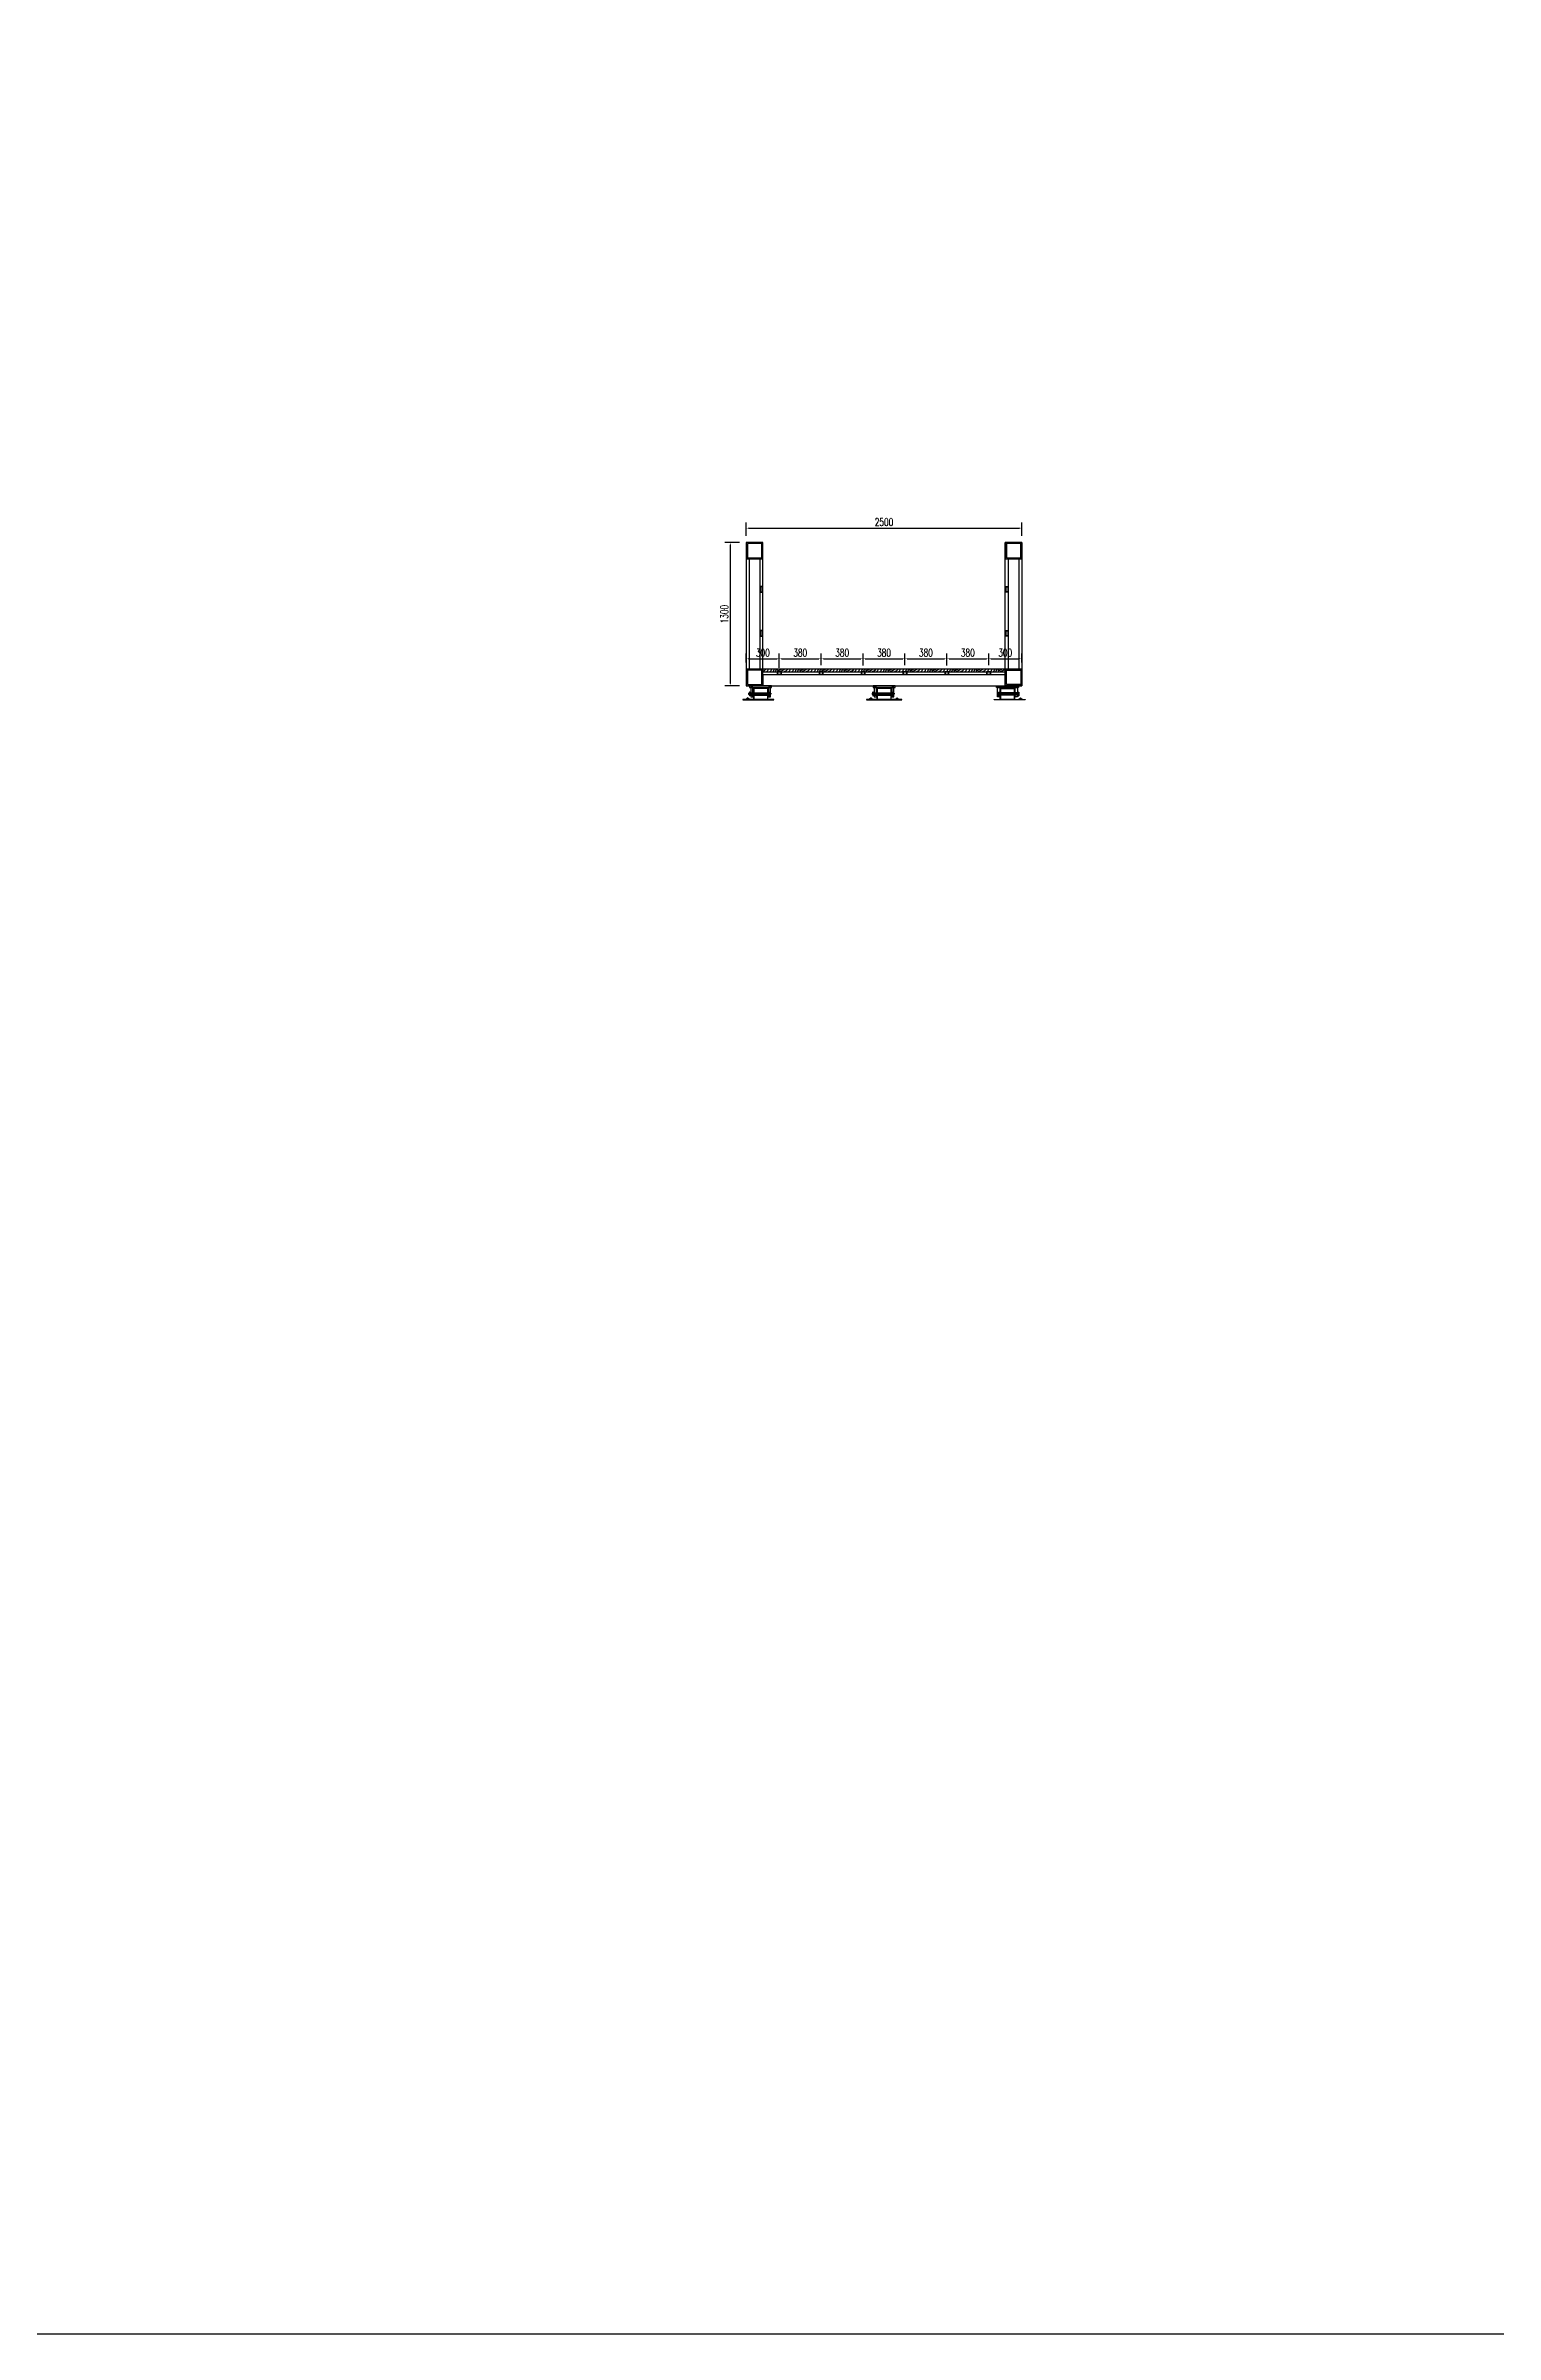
# Model space of a CAD drawing. Header units: millimetres. Extents: x -2430464 to 225692, y -180 to 1805330.
# Drawn here: x -695582 to -682430, y 468490 to 489258 of the extents above; entities that cross this region are included whole.
import ezdxf

# ---------------------------------------------------------------- set-up
doc = ezdxf.new("R2010")
doc.units = ezdxf.units.MM
doc.header["$LTSCALE"] = 1000
doc.linetypes.add('CENTER2', pattern=[28.575, 19.05, -3.175, 3.175, -3.175])
doc.linetypes.add('DASHED2', pattern=[0.375, 0.25, -0.125])
doc.layers.get('0').update_dxf_attribs({"linetype": 'CONTINUOUS'})
doc.layers.get('DEFPOINTS').update_dxf_attribs({"linetype": 'CONTINUOUS'})
for name, color, linetype in [('W-bridge approach引桥', 4, 'CONTINUOUS'), ('W-STEEL_FRAME钢架', 3, 'CONTINUOUS'), ('W-WOOD_FLOOR木地板', 30, 'CONTINUOUS'), ('景-通用-文字', 7, 'CONTINUOUS')]:
    doc.layers.add(name, color=color, linetype=linetype)
doc.styles.add('STANDARD_T3', font='simplex.shx', dxfattribs={"width": 0.7, "bigfont": 'gbcbig.shx'})
doc.dimstyles.new('W&&20', dxfattribs={"dimtxt": 70, "dimasz": 20, "dimexe": 50, "dimexo": 60, "dimgap": 20, "dimtad": 1, "dimdec": 0, "dimzin": 0, "dimdsep": 46, "dimtxsty": 'STANDARD_T3', "dimcen": 0.09, "dimclrd": 1, "dimclre": 1, "dimclrt": 7, "dimazin": 2, "dimtfac": 1, "dimtdec": 0, "dimtix": 1, "dimtmove": 2, "dimatfit": 3, "dimfxl": 0, "dimtolj": 1, "dimtzin": 0, "dimarcsym": 0})

# ---------------------------------------------------------------- blocks, each defined once
blk = doc.blocks.new('*U89')
at = {"color": 8, "linetype": 'Continuous'}
for p, q in [((-1, 2), (-3, 1)), ((0, 2), (0, -2)), ((-1, -2), (-3, -1))]:
    blk.add_line(p, q, dxfattribs=at)
at = {"color": 7, "linetype": 'Continuous'}
for p, q in [((24, 2), (0, 2)), ((0, 0), (26, 0)), ((24, 2), (24, 0)), ((26, -2), (26, 0)), ((0, -2), (26, -2))]:
    blk.add_line(p, q, dxfattribs=at)
for centre, radius, start, end in [((-4, 0), 3.7, 41.3178, 318.6822), ((-4, 0), 1.85, 41.3178, 318.6822), ((0, 4), 3.59, 221.3178, 270), ((0, -4), 3.59, 90, 138.6822), ((0, 4), 1.74, 221.3178, 270), ((0, -4), 1.74, 90, 138.6822)]:
    blk.add_arc(centre, radius, start, end, dxfattribs=at)
blk = doc.blocks.new('*U111')
blk.add_lwpolyline([(-15, 0), (-15, 3), (15, 3), (15, 0)], close=True)
blk = doc.blocks.new('*U2817')
at = {"layer": 'W-STEEL_FRAME钢架'}
for points in [[(-19, -12.5), (19, -12.5), (19, 12.5), (-19, 12.5)], [(-16, -9.5), (16, -9.5), (16, 9.5), (-16, 9.5)]]:
    blk.add_lwpolyline(points, close=True, dxfattribs=at)
blk = doc.blocks.new('*U2818')
at = {"layer": 'W-WOOD_FLOOR木地板', "color": 0, "linetype": 'ByBlock', "lineweight": -2, "transparency": 16777216}
for p in [(0, 0), (380, 0), (760, 0), (1140, 0), (1520, 0), (1900, 0)]:
    blk.add_blockref('*U2817', p, dxfattribs=at)
blk = doc.blocks.new('*D3121')
at = {"layer": 'DEFPOINTS', "color": 0, "transparency": 16777216}
for p in [(-689369, 484750), (-689226, 484750), (-689226, 483450)]:
    blk.add_point(p, dxfattribs=at)
at = {"layer": '景-通用-文字', "color": 1, "lineweight": -2, "transparency": 16777216}
for p, q in [((-689286, 484750), (-689419, 484750)), ((-689369, 483470), (-689369, 484730)), ((-689286, 483450), (-689419, 483450))]:
    blk.add_line(p, q, dxfattribs=at)
at = {"layer": '景-通用-文字', "color": 1, "transparency": 16777216}
for points in [[(-689372, 484730), (-689365, 484730), (-689369, 484750)], [(-689372, 483470), (-689365, 483470), (-689369, 483450)]]:
    blk.add_solid(points, dxfattribs=at)
at = {"layer": '景-通用-文字', "color": 7, "transparency": 16777216, "insert": (-689424, 484100), "char_height": 70, "attachment_point": 5, "rotation": 90, "style": 'STANDARD_T3'}
blk.add_mtext('\\A1;1300', dxfattribs=at)
blk = doc.blocks.new('*D2957')
at = {"layer": 'DEFPOINTS', "color": 0, "transparency": 16777216}
for p in [(-689226, 484750), (-686726, 484880), (-686726, 484750)]:
    blk.add_point(p, dxfattribs=at)
at = {"layer": '景-通用-文字', "color": 1, "lineweight": -2, "transparency": 16777216}
for p, q in [((-689226, 484810), (-689226, 484930)), ((-686726, 484810), (-686726, 484930)), ((-689206, 484880), (-686746, 484880))]:
    blk.add_line(p, q, dxfattribs=at)
at = {"layer": '景-通用-文字', "color": 1, "transparency": 16777216}
for points in [[(-689206, 484884), (-689206, 484877), (-689226, 484880)], [(-686746, 484884), (-686746, 484877), (-686726, 484880)]]:
    blk.add_solid(points, dxfattribs=at)
at = {"layer": '景-通用-文字', "color": 7, "transparency": 16777216, "insert": (-687976, 484935), "char_height": 70, "attachment_point": 5, "style": 'STANDARD_T3'}
blk.add_mtext('\\A1;2500', dxfattribs=at)
blk = doc.blocks.new('*D3232')
at = {"layer": 'DEFPOINTS', "color": 0, "transparency": 16777216}
for p in [(-688926, 483694), (-689226, 483600), (-688926, 483551)]:
    blk.add_point(p, dxfattribs=at)
at = {"layer": '景-通用-文字', "color": 1, "lineweight": -2, "transparency": 16777216}
for p, q in [((-689226, 483660), (-689226, 483744)), ((-689206, 483694), (-688946, 483694)), ((-688926, 483611), (-688926, 483744))]:
    blk.add_line(p, q, dxfattribs=at)
at = {"layer": '景-通用-文字', "color": 1, "transparency": 16777216}
for points in [[(-689206, 483698), (-689206, 483691), (-689226, 483694)], [(-688946, 483698), (-688946, 483691), (-688926, 483694)]]:
    blk.add_solid(points, dxfattribs=at)
at = {"layer": '景-通用-文字', "color": 7, "transparency": 16777216, "insert": (-689076, 483749), "char_height": 70, "attachment_point": 5, "style": 'STANDARD_T3'}
blk.add_mtext('\\A1;300', dxfattribs=at)
blk = doc.blocks.new('*D3233')
at = {"layer": 'DEFPOINTS', "color": 0, "transparency": 16777216}
for p in [(-688546, 483694), (-688926, 483551), (-688546, 483576)]:
    blk.add_point(p, dxfattribs=at)
at = {"layer": '景-通用-文字', "color": 1, "lineweight": -2, "transparency": 16777216}
for p, q in [((-688926, 483611), (-688926, 483744)), ((-688906, 483694), (-688566, 483694)), ((-688546, 483636), (-688546, 483744))]:
    blk.add_line(p, q, dxfattribs=at)
at = {"layer": '景-通用-文字', "color": 1, "transparency": 16777216}
for points in [[(-688906, 483698), (-688906, 483691), (-688926, 483694)], [(-688566, 483698), (-688566, 483691), (-688546, 483694)]]:
    blk.add_solid(points, dxfattribs=at)
at = {"layer": '景-通用-文字', "color": 7, "transparency": 16777216, "insert": (-688736, 483749), "char_height": 70, "attachment_point": 5, "style": 'STANDARD_T3'}
blk.add_mtext('\\A1;380', dxfattribs=at)
blk = doc.blocks.new('*D3234')
at = {"layer": 'DEFPOINTS', "color": 0, "transparency": 16777216}
for p in [(-688166, 483694), (-688546, 483576), (-688166, 483573)]:
    blk.add_point(p, dxfattribs=at)
at = {"layer": '景-通用-文字', "color": 1, "lineweight": -2, "transparency": 16777216}
for p, q in [((-688546, 483636), (-688546, 483744)), ((-688526, 483694), (-688186, 483694)), ((-688166, 483633), (-688166, 483744))]:
    blk.add_line(p, q, dxfattribs=at)
at = {"layer": '景-通用-文字', "color": 1, "transparency": 16777216}
for points in [[(-688526, 483698), (-688526, 483691), (-688546, 483694)], [(-688186, 483698), (-688186, 483691), (-688166, 483694)]]:
    blk.add_solid(points, dxfattribs=at)
at = {"layer": '景-通用-文字', "color": 7, "transparency": 16777216, "insert": (-688356, 483749), "char_height": 70, "attachment_point": 5, "style": 'STANDARD_T3'}
blk.add_mtext('\\A1;380', dxfattribs=at)
blk = doc.blocks.new('*D3235')
at = {"layer": 'DEFPOINTS', "color": 0, "transparency": 16777216}
for p in [(-687786, 483694), (-688166, 483573), (-687786, 483576)]:
    blk.add_point(p, dxfattribs=at)
at = {"layer": '景-通用-文字', "color": 1, "lineweight": -2, "transparency": 16777216}
for p, q in [((-688166, 483633), (-688166, 483744)), ((-688146, 483694), (-687806, 483694)), ((-687786, 483636), (-687786, 483744))]:
    blk.add_line(p, q, dxfattribs=at)
at = {"layer": '景-通用-文字', "color": 1, "transparency": 16777216}
for points in [[(-688146, 483698), (-688146, 483691), (-688166, 483694)], [(-687806, 483698), (-687806, 483691), (-687786, 483694)]]:
    blk.add_solid(points, dxfattribs=at)
at = {"layer": '景-通用-文字', "color": 7, "transparency": 16777216, "insert": (-687976, 483749), "char_height": 70, "attachment_point": 5, "style": 'STANDARD_T3'}
blk.add_mtext('\\A1;380', dxfattribs=at)
blk = doc.blocks.new('*D3236')
at = {"layer": 'DEFPOINTS', "color": 0, "transparency": 16777216}
for p in [(-687406, 483694), (-687786, 483576), (-687406, 483573)]:
    blk.add_point(p, dxfattribs=at)
at = {"layer": '景-通用-文字', "color": 1, "lineweight": -2, "transparency": 16777216}
for p, q in [((-687786, 483636), (-687786, 483744)), ((-687766, 483694), (-687426, 483694)), ((-687406, 483633), (-687406, 483744))]:
    blk.add_line(p, q, dxfattribs=at)
at = {"layer": '景-通用-文字', "color": 1, "transparency": 16777216}
for points in [[(-687766, 483698), (-687766, 483691), (-687786, 483694)], [(-687426, 483698), (-687426, 483691), (-687406, 483694)]]:
    blk.add_solid(points, dxfattribs=at)
at = {"layer": '景-通用-文字', "color": 7, "transparency": 16777216, "insert": (-687596, 483749), "char_height": 70, "attachment_point": 5, "style": 'STANDARD_T3'}
blk.add_mtext('\\A1;380', dxfattribs=at)
blk = doc.blocks.new('*D3237')
at = {"layer": 'DEFPOINTS', "color": 0, "transparency": 16777216}
for p in [(-687026, 483694), (-687406, 483573), (-687026, 483576)]:
    blk.add_point(p, dxfattribs=at)
at = {"layer": '景-通用-文字', "color": 1, "lineweight": -2, "transparency": 16777216}
for p, q in [((-687406, 483633), (-687406, 483744)), ((-687386, 483694), (-687046, 483694)), ((-687026, 483636), (-687026, 483744))]:
    blk.add_line(p, q, dxfattribs=at)
at = {"layer": '景-通用-文字', "color": 1, "transparency": 16777216}
for points in [[(-687386, 483698), (-687386, 483691), (-687406, 483694)], [(-687046, 483698), (-687046, 483691), (-687026, 483694)]]:
    blk.add_solid(points, dxfattribs=at)
at = {"layer": '景-通用-文字', "color": 7, "transparency": 16777216, "insert": (-687216, 483749), "char_height": 70, "attachment_point": 5, "style": 'STANDARD_T3'}
blk.add_mtext('\\A1;380', dxfattribs=at)
blk = doc.blocks.new('*D3238')
at = {"layer": 'DEFPOINTS', "color": 0, "transparency": 16777216}
for p in [(-686726, 483694), (-687026, 483576), (-686726, 483600)]:
    blk.add_point(p, dxfattribs=at)
at = {"layer": '景-通用-文字', "color": 1, "lineweight": -2, "transparency": 16777216}
for p, q in [((-687026, 483636), (-687026, 483744)), ((-687006, 483694), (-686746, 483694)), ((-686726, 483660), (-686726, 483744))]:
    blk.add_line(p, q, dxfattribs=at)
at = {"layer": '景-通用-文字', "color": 1, "transparency": 16777216}
for points in [[(-687006, 483698), (-687006, 483691), (-687026, 483694)], [(-686746, 483698), (-686746, 483691), (-686726, 483694)]]:
    blk.add_solid(points, dxfattribs=at)
at = {"layer": '景-通用-文字', "color": 7, "transparency": 16777216, "insert": (-686876, 483749), "char_height": 70, "attachment_point": 5, "style": 'STANDARD_T3'}
blk.add_mtext('\\A1;300', dxfattribs=at)

msp = doc.modelspace()

# ---------------------------------------------------------------- hatches: boundary and pattern name
at = {"layer": 'W-WOOD_FLOOR木地板'}
h = msp.add_hatch(dxfattribs=at)
h.set_pattern_fill('木纹03', color=256, scale=100)
h.set_pattern_definition([(0, (141658.78, -95011.61), (200, 200), [10, -190]), (90, (141738.78, -94941.61), (-200, 200), [20, -180]), (45, (141698.78, -94961.61), (0, 199.998082), [14.14, -42.42, 14.14, -28.28, 99, -85]), (45, (141648.78, -95021.61), (0, 200), [14.142, -28.284, 14.142, -226.2]), (45, (141718.78, -95001.61), (0, 200), [14.142, -268.700712]), (45, (141738.78, -95011.61), (0, 200), [14.142, -268.700712]), (45, (141708.78, -94991.61), (0, 200), [14.142, -268.700712]), (45, (141698.78, -94981.61), (0, 200), [28.284, -254.558712]), (45, (141748.78, -94831.61), (0, 200), [28.284, -254.558712]), (45, (141678.78, -94971.61), (0, 200), [56.568, -226.274712]), (45, (141668.78, -94961.61), (0, 200), [56.568, -226.274712]), (45, (141798.78, -94901.61), (0, 200), [56.568, -226.274712]), (45, (141658.78, -94941.61), (0, 200), [42.4264, -240.416312]), (45, (141618.78, -94911.61), (0, 200), [42.4264, -240.416312]), (45, (141638.78, -94931.61), (0, 200), [42.4264, -240.416312]), (45, (141768.78, -94871.61), (0, 200), [70.71068, -212.132032]), (45, (141748.78, -94861.61), (0, 200), [70.71068, -212.132032]), (45, (141768.78, -94911.61), (0, 200), [98.99495, -183.847763]), (26.565051, (141678.78, -94991.61), (200, 8e-08), [22.360678, -424.852916]), (26.565051, (141718.78, -94931.61), (200, 8e-08), [22.360678, -424.852916]), (26.565051, (141708.78, -94951.61), (200, 8e-08), [22.360678, -424.852916]), (26.565051, (141668.78, -95011.61), (200, 8e-08), [44.72136, -402.492235]), (26.565051, (141708.78, -94921.61), (200, 8e-08), [67.08204, -380.131556]), (26.565051, (141688.78, -94911.61), (200, 8e-08), [89.44272, -357.770876]), (26.565051, (141668.78, -94901.61), (200, 8e-08), [89.44272, -357.770876]), (26.565051, (141638.78, -94841.61), (200, 8e-08), [89.44272, -357.770876]), (26.565051, (141638.78, -94861.61), (200, 8e-08), [111.8034, -335.410195]), (26.565051, (141648.78, -94881.61), (200, 8e-08), [111.8034, -335.410195]), (63.434949, (141718.78, -94961.61), (1e-08, 200), [22.360678, -424.852916]), (63.434949, (141688.78, -94981.61), (1e-08, 200), [22.360678, -424.852916]), (63.434949, (141658.78, -95011.61), (1e-08, 200), [44.72136, -402.492235]), (63.434949, (141718.78, -94981.61), (1e-08, 200), [44.72136, -402.492235]), (63.434949, (141638.78, -95021.61), (1e-08, 200), [67.08204, -380.131556]), (63.434949, (141618.78, -95021.61), (1e-08, 200), [89.44272, -357.770876]), (63.434949, (141798.78, -95011.61), (1e-08, 200), [89.44272, -357.770876]), (63.434949, (141728.78, -94991.61), (1e-08, 200), [89.44272, -357.770876]), (63.434949, (141768.78, -95011.61), (1e-08, 200), [111.8034, -335.410195]), (63.434949, (141748.78, -95001.61), (1e-08, 200), [111.8034, -335.410195])])
h.paths.add_polyline_path([(-686875.72, 483600.39), (-689075.72, 483600.39), (-689075.72, 483576.39), (-686875.72, 483576.39)])

# ---------------------------------------------------------------- linework, layer by layer
for p, q in [((-689198.72, 483383.39), (-689201.72, 483381.65)), ((-689198.72, 483367.39), (-689201.72, 483369.12)), ((-689014.72, 483383.39), (-689198.72, 483383.39)), ((-689198.72, 483383.39), (-689198.72, 483367.39)), ((-689198.72, 483367.39), (-689014.72, 483367.39)), ((-689157.72, 483425.39), (-689157.72, 483325.39)), ((-689033.72, 483425.39), (-689033.72, 483325.39)), ((-689014.72, 483383.39), (-689011.72, 483381.65)), ((-689014.72, 483383.39), (-689014.72, 483367.39)), ((-689014.72, 483367.39), (-689011.72, 483369.12)), ((-689011.72, 483369.12), (-689011.72, 483381.65)), ((-688078.72, 483383.39), (-688081.72, 483381.65)), ((-688078.72, 483367.39), (-688081.72, 483369.12)), ((-687894.72, 483383.39), (-688078.72, 483383.39)), ((-688078.72, 483383.39), (-688078.72, 483367.39)), ((-688078.72, 483367.39), (-687894.72, 483367.39)), ((-688037.72, 483425.39), (-688037.72, 483325.39)), ((-687913.72, 483425.39), (-687913.72, 483325.39)), ((-687894.72, 483383.39), (-687891.72, 483381.65)), ((-687894.72, 483383.39), (-687894.72, 483367.39)), ((-687894.72, 483367.39), (-687891.72, 483369.12)), ((-687891.72, 483369.12), (-687891.72, 483381.65)), ((-686936.72, 483383.39), (-686939.72, 483381.65)), ((-686939.72, 483369.12), (-686939.72, 483381.65)), ((-686936.72, 483367.39), (-686939.72, 483369.12)), ((-686936.72, 483383.39), (-686752.72, 483383.39)), ((-686936.72, 483383.39), (-686936.72, 483367.39)), ((-686752.72, 483367.39), (-686936.72, 483367.39)), ((-686917.72, 483425.39), (-686917.72, 483325.39)), ((-686793.72, 483425.39), (-686793.72, 483325.39)), ((-686752.72, 483383.39), (-686749.72, 483381.65)), ((-686752.72, 483383.39), (-686752.72, 483367.39)), ((-686752.72, 483367.39), (-686749.72, 483369.12))]:
    msp.add_line(p, q)
at = {"color": 3, "linetype": 'CENTER2'}
for p, q in [((-689193.61, 483375.39), (-689157.84, 483375.39)), ((-689166.19, 483375.39), (-689025.25, 483375.39)), ((-688997.84, 483375.39), (-689033.61, 483375.39)), ((-688073.61, 483375.39), (-688037.84, 483375.39)), ((-688046.19, 483375.39), (-687905.25, 483375.39)), ((-687877.84, 483375.39), (-687913.61, 483375.39)), ((-686953.61, 483375.39), (-686917.84, 483375.39)), ((-686785.25, 483375.39), (-686926.19, 483375.39)), ((-686757.84, 483375.39), (-686793.61, 483375.39))]:
    msp.add_line(p, q, dxfattribs=at)
at = {"linetype": 'DASHED2'}
for p, q in [((-689185.72, 483386.39), (-689165.72, 483386.39)), ((-689185.72, 483364.39), (-689165.72, 483364.39)), ((-689160.72, 483385.49), (-689030.72, 483385.49)), ((-689160.72, 483365.29), (-689030.72, 483365.29)), ((-689005.72, 483386.39), (-689025.72, 483386.39)), ((-689005.72, 483364.39), (-689025.72, 483364.39)), ((-688065.72, 483386.39), (-688045.72, 483386.39)), ((-688065.72, 483364.39), (-688045.72, 483364.39)), ((-688040.72, 483385.49), (-687910.72, 483385.49)), ((-688040.72, 483365.29), (-687910.72, 483365.29)), ((-687885.72, 483386.39), (-687905.72, 483386.39)), ((-687885.72, 483364.39), (-687905.72, 483364.39)), ((-686945.72, 483386.39), (-686925.72, 483386.39)), ((-686945.72, 483364.39), (-686925.72, 483364.39)), ((-686790.72, 483385.49), (-686920.72, 483385.49)), ((-686790.72, 483365.29), (-686920.72, 483365.29)), ((-686765.72, 483386.39), (-686785.72, 483386.39)), ((-686765.72, 483364.39), (-686785.72, 483364.39))]:
    msp.add_line(p, q, dxfattribs=at)
at = {"color": 8, "linetype": 'Continuous', "lineweight": 15}
for p, q in [((-689020.17, 483384.7), (-689018.94, 483386.09)), ((-689019.57, 483383.39), (-689015.87, 483383.39)), ((-689015.28, 483384.7), (-689016.5, 483386.09)), ((-687900.17, 483384.7), (-687898.94, 483386.09)), ((-687899.57, 483383.39), (-687895.87, 483383.39)), ((-687895.28, 483384.7), (-687896.5, 483386.09)), ((-686936.17, 483384.7), (-686934.94, 483386.09)), ((-686931.87, 483383.39), (-686935.57, 483383.39)), ((-686931.28, 483384.7), (-686932.5, 483386.09))]:
    msp.add_line(p, q, dxfattribs=at)
at = {"color": 7, "linetype": 'Continuous', "lineweight": 15}
for p, q in [((-689019.57, 483359.39), (-689019.57, 483383.39)), ((-689019.57, 483359.39), (-689017.72, 483359.39)), ((-689017.72, 483383.39), (-689017.72, 483357.83)), ((-689015.87, 483357.83), (-689017.72, 483357.83)), ((-689015.87, 483383.39), (-689015.87, 483357.83)), ((-687899.57, 483359.39), (-687899.57, 483383.39)), ((-687899.57, 483359.39), (-687897.72, 483359.39)), ((-687897.72, 483383.39), (-687897.72, 483357.83)), ((-687895.87, 483357.83), (-687897.72, 483357.83)), ((-687895.87, 483383.39), (-687895.87, 483357.83)), ((-686935.57, 483383.39), (-686935.57, 483357.83)), ((-686935.57, 483357.83), (-686933.72, 483357.83)), ((-686933.72, 483383.39), (-686933.72, 483357.83)), ((-686931.87, 483359.39), (-686933.72, 483359.39)), ((-686931.87, 483359.39), (-686931.87, 483383.39))]:
    msp.add_line(p, q, dxfattribs=at)
for points in [[(-731236.81, 499898.83), (-646425.27, 499898.83), (-646425.27, 468489.87), (-731236.81, 468489.87)], [(-689255.85, 483321.39), (-688975.85, 483321.39), (-688975.85, 483325.39), (-689255.85, 483325.39)], [(-689213.83, 483341.65), (-689227.97, 483327.51), (-689225.85, 483325.39), (-689213.83, 483337.41), (-689201.81, 483325.39), (-689199.69, 483327.51)], [(-688995.72, 483450.39), (-689195.72, 483450.39), (-689195.72, 483435.39), (-688995.72, 483435.39)], [(-689165.72, 483435.39), (-689185.72, 483435.39), (-689185.72, 483350.39), (-689165.72, 483350.39)], [(-689157.72, 483325.39), (-689033.72, 483325.39), (-689030.72, 483328.39), (-689030.72, 483422.39), (-689033.72, 483425.39), (-689157.72, 483425.39), (-689160.72, 483422.39), (-689160.72, 483328.39)], [(-689029.76, 483360.39), (-689026.76, 483360.39), (-689026.76, 483390.39), (-689029.76, 483390.39)], [(-689005.72, 483435.39), (-689025.72, 483435.39), (-689025.72, 483350.39), (-689005.72, 483350.39)], [(-689025.72, 483360.39), (-689022.72, 483360.39), (-689022.72, 483390.39), (-689025.72, 483390.39)], [(-688135.85, 483321.39), (-687815.6, 483321.39), (-687815.6, 483325.39), (-688135.85, 483325.39)], [(-688093.83, 483341.65), (-688107.97, 483327.51), (-688105.85, 483325.39), (-688093.83, 483337.41), (-688081.81, 483325.39), (-688079.69, 483327.51)], [(-687875.72, 483450.39), (-688075.72, 483450.39), (-688075.72, 483435.39), (-687875.72, 483435.39)], [(-688045.72, 483435.39), (-688065.72, 483435.39), (-688065.72, 483350.39), (-688045.72, 483350.39)], [(-688037.72, 483325.39), (-687913.72, 483325.39), (-687910.72, 483328.39), (-687910.72, 483422.39), (-687913.72, 483425.39), (-688037.72, 483425.39), (-688040.72, 483422.39), (-688040.72, 483328.39)], [(-687909.76, 483360.39), (-687906.76, 483360.39), (-687906.76, 483390.39), (-687909.76, 483390.39)], [(-687885.72, 483435.39), (-687905.72, 483435.39), (-687905.72, 483350.39), (-687885.72, 483350.39)], [(-687905.72, 483360.39), (-687902.72, 483360.39), (-687902.72, 483390.39), (-687905.72, 483390.39)], [(-687857.62, 483341.65), (-687843.48, 483327.51), (-687845.6, 483325.39), (-687857.62, 483337.41), (-687869.64, 483325.39), (-687871.76, 483327.51)], [(-686695.6, 483321.39), (-686975.6, 483321.39), (-686975.6, 483325.39), (-686695.6, 483325.39)], [(-686955.72, 483450.39), (-686755.72, 483450.39), (-686755.72, 483435.39), (-686955.72, 483435.39)], [(-686945.72, 483435.39), (-686925.72, 483435.39), (-686925.72, 483350.39), (-686945.72, 483350.39)], [(-686925.72, 483360.39), (-686928.72, 483360.39), (-686928.72, 483390.39), (-686925.72, 483390.39)], [(-686921.69, 483360.39), (-686924.69, 483360.39), (-686924.69, 483390.39), (-686921.69, 483390.39)], [(-686793.72, 483325.39), (-686917.72, 483325.39), (-686920.72, 483328.39), (-686920.72, 483422.39), (-686917.72, 483425.39), (-686793.72, 483425.39), (-686790.72, 483422.39), (-686790.72, 483328.39)], [(-686785.72, 483435.39), (-686765.72, 483435.39), (-686765.72, 483350.39), (-686785.72, 483350.39)], [(-686737.62, 483341.65), (-686723.48, 483327.51), (-686725.6, 483325.39), (-686737.62, 483337.41), (-686749.64, 483325.39), (-686751.76, 483327.51)]]:
    msp.add_lwpolyline(points, close=True)
for points in [[(-689201.72, 483369.12), (-689201.72, 483381.65)], [(-688081.72, 483369.12), (-688081.72, 483381.65)], [(-686749.72, 483369.12), (-686749.72, 483381.65)]]:
    msp.add_lwpolyline(points)
for centre in [(-689195.72, 483375.39), (-689017.72, 483375.39), (-688075.72, 483375.39), (-687897.72, 483375.39), (-686933.72, 483375.39), (-686755.72, 483375.39)]:
    msp.add_circle(centre, 2)
for centre, radius, start, end in [((-689017.72, 483387.48), 3.7, 311.31782, 228.68218), ((-689021.32, 483383.39), 1.74, 0, 48.68218), ((-689017.72, 483387.48), 1.85, 311.31782, 228.68218), ((-689021.32, 483383.39), 3.59, 0, 48.68218), ((-689014.13, 483383.39), 3.59, 131.31782, 180), ((-689014.13, 483383.39), 1.74, 131.31782, 180), ((-687897.72, 483387.48), 3.7, 311.31782, 228.68218), ((-687901.32, 483383.39), 1.74, 0, 48.68218), ((-687897.72, 483387.48), 1.85, 311.31782, 228.68218), ((-687901.32, 483383.39), 3.59, 0, 48.68218), ((-687894.13, 483383.39), 3.59, 131.31782, 180), ((-687894.13, 483383.39), 1.74, 131.31782, 180), ((-686933.72, 483387.48), 3.7, 311.31782, 228.68218), ((-686937.32, 483383.39), 1.74, 0, 48.68218), ((-686933.72, 483387.48), 1.85, 311.31782, 228.68218), ((-686937.32, 483383.39), 3.59, 0, 48.68218), ((-686930.13, 483383.39), 3.59, 131.31782, 180), ((-686930.13, 483383.39), 1.74, 131.31782, 180)]:
    msp.add_arc(centre, radius, start, end, dxfattribs=at)
at = {"layer": 'W-bridge approach引桥'}
for points in [[(-686725.72, 483600.39), (-686875.72, 483600.39), (-686875.72, 484750.39), (-686725.72, 484750.39)], [(-689225.72, 483600.39), (-689075.72, 483600.39), (-689075.72, 484600.39), (-689225.72, 484600.39)], [(-689200.72, 483600.39), (-689100.72, 483600.39), (-689100.72, 484600.39), (-689200.72, 484600.39)], [(-686850.72, 483600.39), (-686750.72, 483600.39), (-686750.72, 484600.39), (-686850.72, 484600.39)], [(-689225.72, 483450.39), (-686725.72, 483450.39), (-686725.72, 483600.39), (-689225.72, 483600.39)], [(-689225.72, 483450.39), (-689075.72, 483450.39), (-689075.72, 483600.39), (-689225.72, 483600.39)], [(-689215.72, 483460.39), (-689085.72, 483460.39), (-689085.72, 483590.39), (-689215.72, 483590.39)], [(-689075.72, 483450.39), (-686875.72, 483450.39), (-686875.72, 483550.39), (-689075.72, 483550.39)], [(-686725.72, 483450.39), (-686875.72, 483450.39), (-686875.72, 483600.39), (-686725.72, 483600.39)], [(-686735.72, 483460.39), (-686865.72, 483460.39), (-686865.72, 483590.39), (-686735.72, 483590.39)]]:
    msp.add_lwpolyline(points, close=True, dxfattribs=at)
at = {"layer": 'W-STEEL_FRAME钢架'}
for points in [[(-689225.72, 484600.39), (-689075.72, 484600.39), (-689075.72, 484750.39), (-689225.72, 484750.39)], [(-689215.72, 484610.39), (-689085.72, 484610.39), (-689085.72, 484740.39), (-689215.72, 484740.39)], [(-686875.72, 484600.39), (-686725.72, 484600.39), (-686725.72, 484750.39), (-686875.72, 484750.39)], [(-686865.72, 484610.39), (-686735.72, 484610.39), (-686735.72, 484740.39), (-686865.72, 484740.39)], [(-689100.72, 484300.39), (-689080.72, 484300.39), (-689080.72, 484350.39), (-689100.72, 484350.39)], [(-689098.72, 484302.39), (-689082.72, 484302.39), (-689082.72, 484348.39), (-689098.72, 484348.39)], [(-686850.72, 484300.39), (-686870.72, 484300.39), (-686870.72, 484350.39), (-686850.72, 484350.39)], [(-686852.72, 484302.39), (-686868.72, 484302.39), (-686868.72, 484348.39), (-686852.72, 484348.39)], [(-689100.72, 483900.39), (-689080.72, 483900.39), (-689080.72, 483950.39), (-689100.72, 483950.39)], [(-689098.72, 483902.39), (-689082.72, 483902.39), (-689082.72, 483948.39), (-689098.72, 483948.39)], [(-686850.72, 483900.39), (-686870.72, 483900.39), (-686870.72, 483950.39), (-686850.72, 483950.39)], [(-686852.72, 483902.39), (-686868.72, 483902.39), (-686868.72, 483948.39), (-686852.72, 483948.39)]]:
    msp.add_lwpolyline(points, close=True, dxfattribs=at)
at = {"layer": 'W-WOOD_FLOOR木地板'}
msp.add_lwpolyline([(-689075.72, 483576.39), (-686875.72, 483576.39), (-686875.72, 483600.39), (-689075.72, 483600.39)], close=True, dxfattribs=at)

# ---------------------------------------------------------------- block references
for name, p, rotation in [('*U89', (-689195.72, 483383.39), 270), ('*U111', (-689186.72, 483375.39), 90), ('*U111', (-689160.72, 483375.39), 90), ('*U89', (-688075.72, 483383.39), 270), ('*U111', (-688066.72, 483375.39), 90), ('*U111', (-688040.72, 483375.39), 90)]:
    msp.add_blockref(name, p, dxfattribs=dict(rotation=rotation))
at = {"xscale": -1}
for name, p, rotation in [('*U111', (-686790.72, 483375.39), 270), ('*U111', (-686764.72, 483375.39), 270), ('*U89', (-686755.72, 483383.39), 90)]:
    msp.add_blockref(name, p, dxfattribs=dict(at, rotation=rotation))
at = {"layer": 'W-WOOD_FLOOR木地板'}
msp.add_blockref('*U2818', (-688925.72, 483563.89), dxfattribs=at)

# ---------------------------------------------------------------- dimensions: what is measured, and where the dimension line sits
at = {"layer": '景-通用-文字', "color": 3}
for base, p1, p2, picture, middle in [((-686725.72, 484880.39), (-689225.72, 484750.39), (-686725.72, 484750.39), '*D2957', (-687975.72, 484935.39)), ((-688925.72, 483694.25), (-689225.72, 483600.39), (-688925.72, 483551.39), '*D3232', (-689075.72, 483749.25))]:
    dim = msp.add_linear_dim(base=base, p1=p1, p2=p2, dimstyle='W&&20', dxfattribs=at)
    dim.commit()
    dim.dimension.update_dxf_attribs({"geometry": picture, "text_midpoint": middle})
dim = msp.add_linear_dim(base=(-689368.72, 484750.39), p1=(-689225.72, 483450.39), p2=(-689225.72, 484750.39), angle=90, dimstyle='W&&20', dxfattribs=at)
dim.commit()
dim.dimension.update_dxf_attribs({"geometry": '*D3121', "text_midpoint": (-689423.72, 484100.39)})
at = {"layer": '景-通用-文字'}
for base, p1, p2, picture, middle in [((-688545.72, 483694.25), (-688925.72, 483551.39), (-688545.72, 483576.39), '*D3233', (-688735.72, 483749.25)), ((-688165.72, 483694.25), (-688545.72, 483576.39), (-688165.72, 483573.39), '*D3234', (-688355.72, 483749.25)), ((-687785.72, 483694.25), (-688165.72, 483573.39), (-687785.72, 483576.39), '*D3235', (-687975.72, 483749.25)), ((-687405.72, 483694.25), (-687785.72, 483576.39), (-687405.72, 483573.39), '*D3236', (-687595.72, 483749.25)), ((-687025.72, 483694.25), (-687405.72, 483573.39), (-687025.72, 483576.39), '*D3237', (-687215.72, 483749.25)), ((-686725.72, 483694.25), (-687025.72, 483576.39), (-686725.72, 483600.39), '*D3238', (-686875.72, 483749.25))]:
    dim = msp.add_linear_dim(base=base, p1=p1, p2=p2, dimstyle='W&&20', dxfattribs=at)
    dim.commit()
    dim.dimension.update_dxf_attribs({"geometry": picture, "text_midpoint": middle})

doc.saveas('drawing.dxf')
